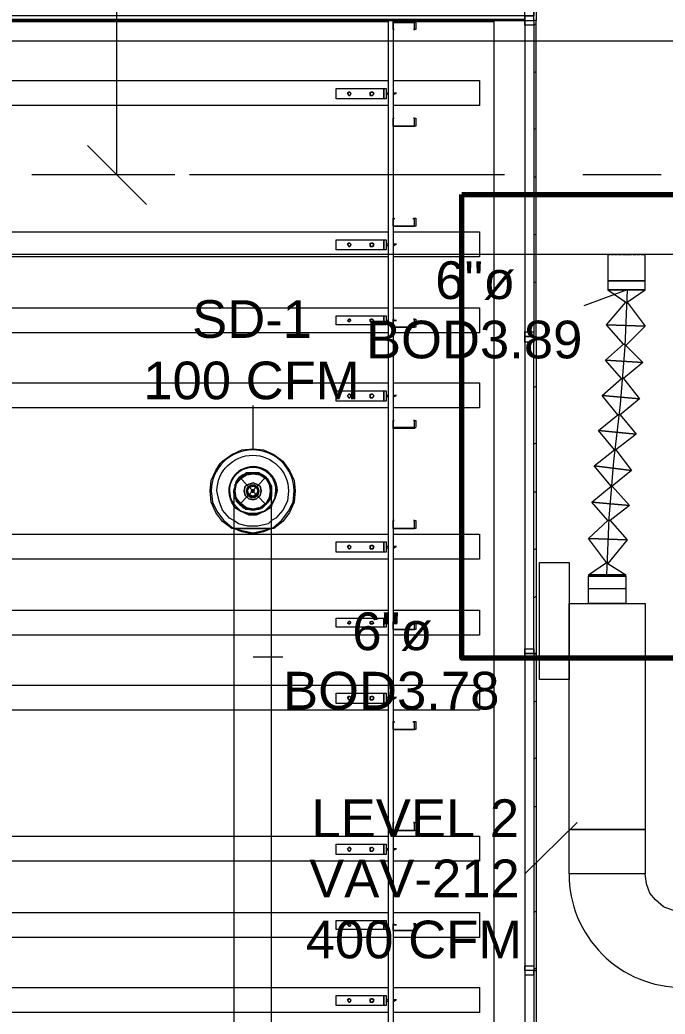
# Model space of a CAD drawing. Header units: metres. Extents: x -2 to 237, y -8 to 52.
# Drawn here: x 19.078 to 21.683, y 38.845 to 42.858 of the extents above; entities that cross this region are included whole.
import ezdxf

# ---------------------------------------------------------------- set-up
doc = ezdxf.new("R2010")
doc.units = ezdxf.units.M
doc.layers.add('HVAC - Ductos', color=5, linetype='Continuous', lineweight=0)
doc.layers.add('PDF2_Text', color=7, linetype='Continuous', lineweight=0)
doc.layers.add('PDF2_Geometry', color=7, linetype='Continuous', lineweight=0, true_color=0xaaaaaa)
doc.styles.add('PDF Helvetica', font='')
doc.styles.get('PDF Helvetica').set_extended_font_data('Helvetica')

msp = doc.modelspace()

# ---------------------------------------------------------------- linework, layer by layer
at = {"layer": 'HVAC - Ductos', "lineweight": 0}
for points in [[(19.704, 42.232), (19.4701, 42.232), (19.4701, 44.5664)], [(19.3509, 42.3513), (19.4701, 42.232), (19.5894, 42.1128)], [(19.4701, 42.232), (19.2317, 42.232)], [(21.4515, 41.9109), (21.4515, 41.8054), (21.456, 41.8054), (21.4606, 41.8054), (21.4743, 41.8054), (21.4881, 41.8054), (21.511, 41.8054), (21.5294, 41.8054), (21.5477, 41.8054), (21.5661, 41.8054), (21.5844, 41.8054), (21.5936, 41.8054), (21.6028, 41.8054), (21.6028, 41.9109)], [(21.456, 41.9109), (21.4606, 41.9109)], [(21.4652, 41.9109), (21.4698, 41.9109), (21.4743, 41.9109)], [(21.4789, 41.9109), (21.4881, 41.9109)], [(21.4927, 41.9109), (21.4973, 41.9109), (21.5064, 41.9109)], [(21.511, 41.9109), (21.5294, 41.9109), (21.5477, 41.9109)], [(21.5523, 41.9109), (21.5615, 41.9109), (21.5661, 41.9109)], [(21.5706, 41.9109), (21.5752, 41.9109), (21.5798, 41.9109)], [(21.5844, 41.9109), (21.589, 41.9109), (21.5936, 41.9109), (21.5982, 41.9109)], [(21.5294, 41.7183), (21.6028, 41.622), (21.4469, 41.6266), (21.5248, 41.7183), (21.5294, 41.7183), (21.6028, 41.7688), (21.6028, 41.8054), (21.5936, 41.8054), (21.5844, 41.8054), (21.5661, 41.8054), (21.5477, 41.8054), (21.5294, 41.8054), (21.511, 41.8054), (21.4881, 41.8054), (21.4743, 41.8054), (21.4606, 41.8054), (21.456, 41.8054), (21.4515, 41.8054), (21.4515, 41.7688), (21.6028, 41.7688), (21.4515, 41.7688), (21.5248, 41.7183)], [(21.5294, 41.7688), (21.3551, 41.7045)], [(21.5294, 41.7688), (21.5202, 41.5394), (21.5018, 41.3055), (21.4743, 41.0763), (21.456, 40.8469), (21.4469, 40.6176)], [(21.5248, 41.544), (21.5936, 41.4752), (21.4423, 41.4844), (21.5156, 41.5486), (21.4469, 41.6266), (21.6028, 41.622), (21.5248, 41.544), (21.5156, 41.5486)], [(21.5156, 41.4111), (21.5798, 41.3285), (21.4285, 41.3423), (21.5064, 41.4111), (21.4423, 41.4844), (21.5936, 41.4752), (21.5156, 41.4111), (21.5064, 41.4111)], [(21.5018, 41.2643), (21.5661, 41.1863), (21.4147, 41.2), (21.4927, 41.2643), (21.4285, 41.3423), (21.5798, 41.3285), (21.5018, 41.2643), (21.4927, 41.2643)], [(20.0205, 41.1267), (20.0205, 41.301)], [(21.4835, 41.1221), (21.5477, 41.0395), (21.3964, 41.0579), (21.4789, 41.1221), (21.4147, 41.2), (21.5661, 41.1863), (21.4835, 41.1221), (21.4789, 41.1221)], [(21.4698, 40.9754), (21.5386, 40.8974), (21.3872, 40.9111), (21.4652, 40.9754), (21.3964, 41.0579), (21.5477, 41.0395), (21.4698, 40.9754), (21.4652, 40.9754)], [(19.9425, 40.9478), (19.9471, 40.9341), (19.9517, 40.9157), (19.9655, 40.902), (19.9563, 40.9203), (19.9471, 40.9386), (19.9471, 40.957), (19.9471, 40.9754), (19.9563, 40.9937), (19.9655, 41.0075), (19.9838, 41.0212), (19.9976, 41.0258), (20.0205, 41.0304), (20.0388, 41.0258), (20.0572, 41.0212), (20.071, 41.0075), (20.0848, 40.9937), (20.0893, 40.9754), (20.0939, 40.957), (20.0893, 40.9386), (20.0848, 40.9203), (20.071, 40.902)], [(19.9425, 40.957), (19.9425, 40.9478), (19.9425, 40.9295), (19.9425, 40.902), (19.9425, 40.8653), (19.9425, 40.824), (19.9425, 40.8056), (19.9471, 40.8056), (19.9517, 40.8056), (19.9655, 40.8056), (19.9792, 40.8056), (19.9976, 40.8056), (20.0205, 40.8056), (20.0388, 40.8056), (20.0572, 40.8056), (20.071, 40.8056), (20.0848, 40.8056), (20.0939, 40.8056), (20.0939, 40.8469), (20.0939, 40.8882), (20.0939, 40.9203), (20.0939, 40.9432), (20.0939, 40.957), (20.0939, 40.9478), (20.0939, 40.957), (20.0939, 40.9754), (20.0848, 40.9937), (20.071, 41.0121), (20.0572, 41.0212), (20.048, 41.0258), (20.0526, 41.0258)], [(19.9517, 40.9891), (19.9655, 41.0075), (19.9884, 41.0212)], [(19.9884, 41.0258), (19.993, 41.0258)], [(19.993, 41.0258), (20.0205, 41.0304), (20.0434, 41.0258), (20.048, 41.0258), (20.0434, 41.0258)], [(20.048, 41.0258), (20.0572, 41.0212), (20.071, 41.0121), (20.0848, 40.9937), (20.0939, 40.9754), (20.0939, 40.957)], [(20.048, 41.0212), (20.071, 41.0075), (20.0848, 40.9891)], [(19.9471, 40.9799), (19.9471, 40.9845)], [(19.9517, 40.9295), (19.9471, 40.957), (19.9517, 40.9799)], [(20.0893, 40.9845), (20.0893, 40.9799)], [(20.0893, 40.9799), (20.0939, 40.957), (20.0893, 40.9295), (20.0893, 40.9249)], [(20.0939, 40.9478), (20.0939, 40.9341), (20.0848, 40.9157), (20.071, 40.902), (20.048, 40.8882)], [(19.9655, 40.9066), (19.9517, 40.9249), (19.9471, 40.9249), (19.9471, 40.9295)], [(19.9655, 40.902), (19.9792, 40.8882), (19.9976, 40.8836), (20.0205, 40.879), (20.0388, 40.8836), (20.0572, 40.8882), (20.071, 40.902), (20.0572, 40.8928), (20.0388, 40.8836), (20.0205, 40.8836), (19.9976, 40.8836), (19.9838, 40.8928), (19.9655, 40.902), (19.9884, 40.8882), (19.9884, 40.8836), (19.993, 40.8836)], [(20.0848, 40.9249), (20.071, 40.9066)], [(21.4606, 40.8378), (21.5294, 40.7598), (21.3735, 40.7644), (21.4515, 40.8378), (21.3872, 40.9111), (21.5386, 40.8974), (21.4606, 40.8378), (21.4515, 40.8378)], [(20.0434, 40.8882), (20.0205, 40.8836), (19.993, 40.8882)], [(20.0526, 40.8882), (20.048, 40.8836)], [(20.0939, 40.8378), (20.0802, 40.824), (20.0388, 40.8148), (19.9976, 40.8148), (19.9609, 40.824), (19.9425, 40.8378)], [(20.0939, 38.2373), (20.0939, 40.8056), (20.0848, 40.8056), (20.071, 40.8056), (20.0572, 40.8056), (20.0388, 40.8056), (20.0205, 40.8056), (19.9976, 40.8056), (19.9792, 40.8056), (19.9655, 40.8056), (19.9517, 40.8056), (19.9471, 40.8056), (19.9425, 40.8056), (19.9425, 38.2373)], [(19.9517, 40.8056), (19.9655, 40.8056), (19.9792, 40.8056), (19.9976, 40.8056), (20.0205, 40.8056), (20.0388, 40.8056), (20.0572, 40.8056), (20.071, 40.8056), (20.0848, 40.8056)], [(21.4515, 40.6635), (21.5248, 40.6176), (21.3735, 40.6176), (21.4469, 40.6681), (21.3735, 40.7644), (21.5294, 40.7598), (21.4515, 40.6635), (21.4469, 40.6681)], [(21.3735, 40.6176), (21.3781, 40.6176), (21.3964, 40.6176), (21.4193, 40.6176), (21.4469, 40.6176), (21.4789, 40.6176), (21.5018, 40.6176), (21.5202, 40.6176), (21.5248, 40.6176)], [(21.3735, 40.5626), (21.3826, 40.5626), (21.3964, 40.5626), (21.4101, 40.5626), (21.4285, 40.5626), (21.4469, 40.5626), (21.4698, 40.5626), (21.4881, 40.5626), (21.5018, 40.5626), (21.5156, 40.5626), (21.5202, 40.5626), (21.5248, 40.5626), (21.5202, 40.5626)], [(21.3964, 40.5626), (21.4101, 40.5626), (21.4285, 40.5626), (21.4469, 40.5626), (21.4698, 40.5626), (21.4835, 40.5626), (21.5018, 40.5626)], [(20.0205, 40.2874), (20.1397, 40.2874)], [(21.3276, 39.6178), (21.1167, 39.4114)]]:
    msp.add_lwpolyline(points, dxfattribs=at)
at = {"layer": 'HVAC - Ductos', "color": 5, "lineweight": 0}
msp.add_lwpolyline([(18.9886, 42.7732), (26.2441, 42.7732), (26.2441, 41.9109), (18.9886, 41.9109)], dxfattribs=at)
at = {"layer": 'HVAC - Ductos', "lineweight": 0}
for points in [[(21.4515, 41.7688), (21.456, 41.7688), (21.4606, 41.7688), (21.4743, 41.7688), (21.4881, 41.7688), (21.511, 41.7688), (21.5294, 41.7688), (21.5477, 41.7688), (21.5661, 41.7688), (21.5844, 41.7688), (21.5936, 41.7688), (21.6028, 41.7688), (21.5936, 41.7688), (21.5844, 41.7688), (21.5661, 41.7688), (21.5477, 41.7688), (21.5294, 41.7688), (21.511, 41.7688), (21.4881, 41.7688), (21.4743, 41.7688), (21.4606, 41.7688), (21.456, 41.7688)], [(20.0434, 41.0258), (20.0388, 41.0304), (20.0205, 41.0304), (19.9976, 41.0304), (19.993, 41.0258), (19.9792, 41.0212), (19.9655, 41.0121), (19.9517, 40.9937), (19.9471, 40.9754), (19.9425, 40.957), (19.9425, 40.9478), (19.9425, 40.957), (19.9471, 40.9754), (19.9517, 40.9937), (19.9655, 41.0121), (19.9792, 41.0212), (19.993, 41.0258), (19.9976, 41.0304), (20.0205, 41.0304), (20.0388, 41.0304)], [(19.9517, 40.9845), (19.97, 41.0075), (19.993, 41.0212), (20.0205, 41.0258), (20.048, 41.0212), (20.071, 41.0075), (20.0848, 40.9845), (20.0893, 40.957), (20.0848, 40.9295), (20.071, 40.9066), (20.048, 40.8882), (20.0205, 40.8836), (19.993, 40.8882), (19.97, 40.9066), (19.9517, 40.9295), (19.9471, 40.957)], [(19.9884, 40.9754), (19.9838, 40.957), (19.9884, 40.9754), (20.0022, 40.9845), (20.0205, 40.9891), (20.0342, 40.9845), (20.048, 40.9754), (20.0526, 40.957), (20.048, 40.9754), (20.0342, 40.9845), (20.0205, 40.9891), (20.0022, 40.9845)], [(19.9976, 40.9708), (19.993, 40.957), (19.9976, 40.9708), (20.0114, 40.9799), (20.0251, 40.9799), (20.0388, 40.9708), (20.0434, 40.957), (20.0388, 40.9708), (20.0251, 40.9799), (20.0114, 40.9799)], [(20.0022, 40.9708), (20.0205, 40.9754), (20.0342, 40.9708), (20.0388, 40.957), (20.0342, 40.9432), (20.0205, 40.9341), (20.0022, 40.9432), (19.9976, 40.957)], [(20.048, 40.9386), (20.0526, 40.957), (20.048, 40.9386), (20.0342, 40.9249), (20.0205, 40.9203), (20.0022, 40.9249), (19.9884, 40.9386), (19.9838, 40.957), (19.9884, 40.9386), (20.0022, 40.9249), (20.0205, 40.9203), (20.0342, 40.9249)], [(20.0388, 40.9432), (20.0434, 40.957), (20.0388, 40.9386), (20.0251, 40.9295), (20.0114, 40.9295), (19.9976, 40.9386), (19.993, 40.957), (19.9976, 40.9432), (20.0114, 40.9341), (20.0251, 40.9341)], [(20.0159, 40.9616), (20.0114, 40.957), (20.0159, 40.9616), (20.0205, 40.9616), (20.0251, 40.957), (20.0205, 40.9616)], [(20.0205, 40.9524), (20.0251, 40.957), (20.0205, 40.9524), (20.0159, 40.9524), (20.0114, 40.957), (20.0159, 40.9524)], [(20.0939, 40.8974), (20.1076, 40.9249), (20.1168, 40.957), (20.1076, 40.9249)], [(19.9471, 40.8974), (19.97, 40.8744), (20.0022, 40.8653), (20.0342, 40.8653), (20.0664, 40.8744), (20.0893, 40.8974), (20.0939, 40.902), (20.0893, 40.8974), (20.0664, 40.8744), (20.0342, 40.8653), (20.0022, 40.8653), (19.97, 40.8744), (19.9471, 40.8974), (19.9425, 40.902)], [(20.0939, 40.8928), (20.0664, 40.8744), (20.0342, 40.8607), (20.0022, 40.8607), (19.97, 40.8744), (19.9425, 40.8928), (19.9425, 40.8974), (19.9425, 40.8928), (19.97, 40.8744), (20.0022, 40.8607), (20.0342, 40.8607), (20.0664, 40.8744), (20.0939, 40.8928), (20.0939, 40.8974)], [(20.0618, 40.7919), (20.0205, 40.7827), (19.9746, 40.7919), (19.9425, 40.8056), (19.9746, 40.7965), (20.0205, 40.7873), (20.0618, 40.7965), (20.0939, 40.8056)], [(21.1763, 40.6681), (21.2955, 40.6681), (21.2955, 40.1957), (21.1763, 40.1957)], [(21.3735, 40.5626), (21.3735, 40.613), (21.3781, 40.613), (21.3964, 40.613), (21.4193, 40.613), (21.4469, 40.613), (21.4789, 40.613), (21.5018, 40.613), (21.5156, 40.613), (21.5248, 40.613), (21.5248, 40.6176), (21.5202, 40.6176), (21.5018, 40.6176), (21.4789, 40.6176), (21.4469, 40.6176), (21.4193, 40.6176), (21.3964, 40.6176), (21.3781, 40.6176), (21.3735, 40.6176), (21.3735, 40.613), (21.3781, 40.613), (21.3964, 40.613), (21.4193, 40.613), (21.4469, 40.613), (21.4789, 40.613), (21.5018, 40.613), (21.5156, 40.613), (21.5248, 40.613), (21.5248, 40.5626), (21.5248, 40.503), (21.5156, 40.503), (21.5064, 40.503), (21.4973, 40.503), (21.4835, 40.503), (21.4652, 40.503), (21.4469, 40.503), (21.4285, 40.503), (21.4101, 40.503), (21.3964, 40.503), (21.3826, 40.503), (21.3735, 40.503)], [(21.5248, 40.613), (21.5202, 40.613), (21.511, 40.613), (21.5018, 40.613), (21.4835, 40.613), (21.4698, 40.613), (21.4469, 40.613), (21.4285, 40.613), (21.4101, 40.613), (21.3964, 40.613), (21.3826, 40.613), (21.3781, 40.613), (21.3735, 40.613), (21.3781, 40.613), (21.3826, 40.613), (21.3964, 40.613), (21.4101, 40.613), (21.4285, 40.613), (21.4469, 40.613), (21.4698, 40.613), (21.4835, 40.613), (21.5018, 40.613), (21.511, 40.613), (21.5202, 40.613)], [(21.6028, 40.503), (21.6028, 39.5903), (21.2955, 39.5903), (21.2955, 40.503)]]:
    msp.add_lwpolyline(points, close=True, dxfattribs=at)
for points in [[(19.8508, 40.957), (19.8554, 40.9111), (19.8737, 40.8744), (19.9013, 40.8378), (19.9334, 40.8102), (19.9425, 40.8056), (19.9334, 40.8056), (19.8967, 40.8332), (19.8691, 40.8699), (19.8508, 40.9111), (19.8462, 40.957), (19.8508, 40.9983), (19.8691, 41.0395), (19.8875, 41.0671), (19.8967, 41.0763), (19.9334, 41.1038), (19.9746, 41.1221), (20.0205, 41.1267), (20.0618, 41.1221), (20.1031, 41.1038), (20.1397, 41.0763), (20.1673, 41.0395), (20.1856, 40.9983), (20.1902, 40.957), (20.1856, 40.9111), (20.1673, 40.8699), (20.1397, 40.8332), (20.1031, 40.8056), (20.0939, 40.8056), (20.1031, 40.8102), (20.1351, 40.8378), (20.1627, 40.8744), (20.1811, 40.9111), (20.1856, 40.957, 0.986174)], [(20.0939, 40.902), (20.1076, 40.9249), (20.1122, 40.957, 1.397425), (19.9425, 40.902), (19.9288, 40.9249), (19.9242, 40.957), (19.9288, 40.9249), (19.9425, 40.8974, -1.386457), (20.1168, 40.957, 1.017925), (19.9242, 40.957, -1.397442)], [(21.7541, 39.26), (21.7129, 39.2646), (21.6761, 39.2784), (21.644, 39.306), (21.6211, 39.3334), (21.6074, 39.3702), (21.6028, 39.4114), (21.2955, 39.4114), (21.2955, 39.5903), (21.6028, 39.5903), (21.6028, 39.4114), (21.2955, 39.4114, 0.417177), (21.7541, 38.9528)]]:
    msp.add_lwpolyline(points, format="xyb", close=True, dxfattribs=at)
msp.add_lwpolyline([(19.9425, 40.8378), (19.9242, 40.8469), (19.8967, 40.879), (19.8829, 40.9157), (19.8737, 40.957, -0.994123), (20.1627, 40.957), (20.1581, 40.9157), (20.1397, 40.879), (20.1122, 40.8469), (20.0939, 40.8378)], format="xyb", dxfattribs=at)
at = {"layer": 'PDF2_Geometry', "lineweight": 0}
for points in [[(17.3146, 36.5312), (17.3146, 42.8557), (17.3146, 42.8603), (21.1167, 42.8603), (21.1167, 42.8741), (17.3146, 42.8741), (17.3146, 42.8603), (21.1167, 42.8603), (21.1167, 42.8557), (20.5846, 42.8557), (21.1167, 42.8557), (21.1167, 42.9841), (21.1167, 44.3279), (20.9928, 44.3279)], [(21.1167, 44.0573), (21.1533, 44.0573), (21.1533, 44.0757), (21.1167, 44.0757), (21.1167, 44.0573), (21.1533, 44.0573), (21.1533, 42.8741), (21.1167, 42.8741), (21.1167, 42.8557), (21.1533, 42.8557), (21.1533, 42.8373)], [(21.1533, 44.0757), (21.1625, 44.0757), (21.1625, 42.8557), (21.1533, 42.8557), (21.1533, 44.0757), (21.1625, 44.0757), (21.1625, 42.8557), (21.1533, 42.8557), (21.1533, 41.5807), (21.1625, 41.5807), (21.1625, 40.3012), (21.1533, 40.3012), (21.1533, 39.0216), (21.1625, 39.0216), (21.1625, 37.742), (21.1533, 37.742), (21.1533, 36.5312), (21.1167, 36.5312), (21.1167, 36.5129), (21.1533, 36.5129), (21.1167, 36.5129), (21.1167, 35.6324)], [(21.1625, 42.8419), (21.1533, 42.8373), (21.1167, 42.8373), (21.1167, 42.8557), (21.1533, 42.8557), (21.1533, 42.8741), (21.1167, 42.8741), (21.1533, 42.8741), (21.1533, 42.897), (21.1167, 42.897)], [(20.9928, 37.9713), (20.9928, 42.8557), (21.1167, 42.8557), (21.1167, 36.6367)], [(21.1625, 40.3012), (21.1533, 40.3012), (21.1533, 41.5807), (21.1625, 41.5807), (21.1625, 42.8557)], [(21.1625, 42.6493), (21.1533, 42.6447)], [(17.8466, 42.6127), (20.5663, 42.6127)], [(20.5846, 42.6127), (20.9332, 42.6127), (20.9332, 42.5118), (20.5846, 42.5118)], [(20.5479, 42.5622), (20.5479, 42.5667)], [(20.5479, 42.553), (20.5479, 42.5576)], [(20.5663, 42.5622), (20.5571, 42.5622)], [(20.5571, 42.5576), (20.5663, 42.5576)], [(20.5846, 42.5576), (20.5892, 42.5576), (20.5984, 42.5622), (20.5892, 42.5622), (20.5846, 42.5622)], [(20.5892, 42.5622), (20.5892, 42.5576)], [(20.5663, 42.5118), (17.8466, 42.5118)], [(21.1625, 42.42), (21.1533, 42.4154)], [(19.4426, 42.232), (19.1262, 42.232)], [(21.0341, 42.232), (19.7637, 42.232)], [(21.1625, 42.2228), (21.1533, 42.2228)], [(21.667, 42.232), (21.3505, 42.232)], [(17.8466, 42.0027), (20.5663, 42.0027)], [(20.5846, 42.0027), (20.9332, 42.0027), (20.9332, 41.9018), (20.5846, 41.9018)], [(21.1625, 41.9935), (21.1533, 41.9889)], [(20.5479, 41.9522), (20.5479, 41.9568)], [(20.5479, 41.9431), (20.5479, 41.9477)], [(20.5663, 41.9522), (20.5571, 41.9522)], [(20.5571, 41.9477), (20.5663, 41.9477)], [(20.5846, 41.9477), (20.5892, 41.9477), (20.5984, 41.9522), (20.5892, 41.9522), (20.5846, 41.9522)], [(20.5892, 41.9522), (20.5892, 41.9477)], [(20.5663, 41.9018), (17.8466, 41.9018)], [(21.1625, 41.8009), (21.1533, 41.7963)], [(17.8466, 41.6954), (20.5663, 41.6954)], [(20.5846, 41.6954), (20.9332, 41.6954), (20.9332, 41.5945), (20.5846, 41.5945)], [(20.5846, 41.6449), (20.5892, 41.6449), (20.5846, 41.6449)], [(20.5892, 41.6449), (20.5984, 41.6449), (20.5892, 41.6449)], [(20.5663, 41.5945), (17.8466, 41.5945)], [(21.1625, 41.5716), (21.1533, 41.567)], [(17.8466, 41.3927), (20.5663, 41.3927)], [(20.5846, 41.3927), (20.9332, 41.3927), (20.9332, 41.2918), (20.5846, 41.2918)], [(21.1625, 41.3789), (21.1533, 41.3743)], [(20.5479, 41.3423), (20.5479, 41.3469)], [(20.5479, 41.3331), (20.5479, 41.3377)], [(20.5663, 41.3423), (20.5571, 41.3423)], [(20.5571, 41.3377), (20.5663, 41.3377)], [(20.5846, 41.3377), (20.5892, 41.3377), (20.5984, 41.3423), (20.5892, 41.3423), (20.5846, 41.3423)], [(20.5892, 41.3423), (20.5892, 41.3377)], [(20.5663, 41.2918), (17.8466, 41.2918)], [(21.1625, 41.1496), (21.1533, 41.1451)], [(21.1625, 40.9524), (21.1533, 40.9524)], [(17.8466, 40.7827), (20.5663, 40.7827)], [(20.5846, 40.7827), (20.9332, 40.7827), (20.9332, 40.6818), (20.5846, 40.6818)], [(20.5479, 40.7323), (20.5479, 40.7369)], [(20.5663, 40.7323), (20.5571, 40.7323)], [(20.5846, 40.7277), (20.5892, 40.7277), (20.5984, 40.7323), (20.5892, 40.7323), (20.5846, 40.7323)], [(20.5892, 40.7323), (20.5892, 40.7277)], [(20.5479, 40.7231), (20.5479, 40.7277)], [(20.5571, 40.7277), (20.5663, 40.7277)], [(21.1625, 40.7231), (21.1533, 40.7185)], [(20.5663, 40.6818), (17.8466, 40.6818)], [(21.1625, 40.5304), (21.1533, 40.5259)], [(17.8466, 40.4755), (20.5663, 40.4755)], [(20.5846, 40.4755), (20.9332, 40.4755), (20.9332, 40.3745), (20.5846, 40.3745)], [(20.5663, 40.425), (20.5571, 40.425), (20.5663, 40.425)], [(20.5984, 40.425), (20.5892, 40.425), (20.5984, 40.425)], [(20.5663, 40.3745), (17.8466, 40.3745)], [(21.1533, 40.2966), (21.1625, 40.3012), (21.1625, 39.0216), (21.1533, 39.0216), (21.1167, 39.0216), (21.1167, 39.0032), (21.1533, 39.0032), (21.1533, 39.0216), (21.1167, 39.0216), (21.1167, 39.04), (21.1533, 39.04), (21.1533, 39.0216), (21.1533, 37.742), (21.1625, 37.742)], [(17.8466, 40.1727), (20.5663, 40.1727)], [(20.5846, 40.1727), (20.9332, 40.1727), (20.9332, 40.0719), (20.5846, 40.0719)], [(20.5479, 40.1223), (20.5479, 40.1269)], [(20.5479, 40.1131), (20.5479, 40.1177)], [(20.5663, 40.1223), (20.5571, 40.1223)], [(20.5571, 40.1177), (20.5663, 40.1177)], [(20.5846, 40.1177), (20.5892, 40.1177), (20.5984, 40.1223), (20.5892, 40.1223), (20.5846, 40.1223)], [(20.5892, 40.1223), (20.5892, 40.1177)], [(21.1625, 40.1085), (21.1533, 40.1039)], [(20.5663, 40.0719), (17.8466, 40.0719)], [(21.1625, 39.8792), (21.1533, 39.8747)], [(21.1625, 39.682), (21.1533, 39.682)], [(20.5892, 39.6178), (20.5846, 39.6178)], [(20.5846, 39.6178), (20.5892, 39.6178)], [(17.8466, 39.5628), (20.5663, 39.5628)], [(20.5846, 39.5628), (20.9332, 39.5628), (20.9332, 39.4619), (20.5846, 39.4619)], [(20.5479, 39.5123), (20.5479, 39.5169)], [(20.5479, 39.5031), (20.5479, 39.5077)], [(20.5663, 39.5123), (20.5571, 39.5123)], [(20.5571, 39.5077), (20.5663, 39.5077)], [(20.5846, 39.5077), (20.5892, 39.5077), (20.5984, 39.5123), (20.5892, 39.5123), (20.5846, 39.5123)], [(20.5892, 39.5123), (20.5892, 39.5077)], [(20.5663, 39.4619), (17.8466, 39.4619)], [(21.1625, 39.4527), (21.1533, 39.4481)], [(17.8466, 39.2555), (20.5663, 39.2555)], [(20.5846, 39.2555), (20.9332, 39.2555), (20.9332, 39.1546), (20.5846, 39.1546)], [(21.1625, 39.26), (21.1533, 39.2555)], [(20.5892, 39.2097), (20.5846, 39.2097)], [(20.5846, 39.2097), (20.5892, 39.2097)], [(20.5663, 39.2051), (20.5571, 39.2051), (20.5663, 39.2051)], [(20.5984, 39.2051), (20.5892, 39.2051), (20.5984, 39.2051)], [(20.5663, 39.1546), (17.8466, 39.1546)], [(21.1625, 39.0308), (21.1533, 39.0262)], [(17.8466, 38.9528), (20.5663, 38.9528)], [(20.5846, 38.9528), (20.9332, 38.9528), (20.9332, 38.8519), (20.5846, 38.8519)], [(20.5479, 38.9023), (20.5479, 38.9069)], [(20.5479, 38.8932), (20.5479, 38.8978)], [(20.5663, 38.9023), (20.5571, 38.9023)], [(20.5571, 38.8978), (20.5663, 38.8978)], [(20.5846, 38.8978), (20.5892, 38.8978), (20.5984, 38.9023), (20.5892, 38.9023), (20.5846, 38.9023)], [(20.5892, 38.9023), (20.5892, 38.8978)], [(20.5663, 38.8519), (17.8466, 38.8519)]]:
    msp.add_lwpolyline(points, dxfattribs=at)
for points in [[(17.8466, 42.8557), (20.5663, 42.8557)], [(20.5663, 37.9713), (20.5663, 42.8557), (17.8466, 42.8557), (20.5663, 42.8557), (20.5846, 42.8557), (20.5846, 37.9713)], [(17.8466, 42.8511), (20.5663, 42.8511)], [(20.5846, 42.8465), (20.5846, 42.8511), (20.6718, 42.8511), (20.6763, 42.8465), (20.6763, 42.819), (20.6672, 42.819), (20.6718, 42.819), (20.6718, 42.8465), (20.5846, 42.8465), (20.5846, 42.819)], [(20.5846, 42.8511), (20.9928, 42.8511)], [(20.5892, 42.819), (20.5846, 42.819)], [(20.5571, 42.5393), (20.5479, 42.5393), (20.3553, 42.5393), (20.3553, 42.5805), (20.5479, 42.5805), (20.5571, 42.5805)], [(20.5479, 42.5393), (20.5479, 42.5805)], [(20.4011, 42.5622), (20.4057, 42.553), (20.4103, 42.553), (20.4149, 42.5576), (20.4149, 42.5622), (20.4103, 42.5667), (20.4057, 42.5667)], [(20.4149, 42.5622), (20.4103, 42.553), (20.4057, 42.553), (20.4011, 42.5622), (20.4057, 42.5667), (20.4103, 42.5667)], [(20.4929, 42.5622), (20.4929, 42.553), (20.5021, 42.553), (20.5067, 42.5576), (20.5067, 42.5622), (20.5021, 42.5667), (20.4975, 42.5667)], [(20.5067, 42.5622), (20.5021, 42.553), (20.4929, 42.553), (20.4929, 42.5622), (20.4929, 42.5667), (20.5021, 42.5667)], [(20.5479, 42.5622), (20.5479, 42.553), (20.5479, 42.5622), (20.5479, 42.5667), (20.5479, 42.5622), (20.5479, 42.553), (20.5479, 42.5622), (20.5479, 42.5667)], [(20.5846, 42.4338), (20.5846, 42.4292), (20.6718, 42.4292), (20.6718, 42.4338), (20.6718, 42.4613), (20.6672, 42.4613), (20.6763, 42.4613), (20.6763, 42.4338), (20.6763, 42.4292), (20.6718, 42.4292), (20.5846, 42.4292), (20.5846, 42.4338), (20.5846, 42.4613)], [(20.5892, 42.4613), (20.5846, 42.4613)], [(20.5892, 42.0577), (20.5892, 42.0531), (20.5846, 42.0531), (20.5846, 42.0256), (20.6718, 42.0256), (20.6718, 42.0531), (20.6672, 42.0531), (20.6672, 42.0577), (20.6763, 42.0577), (20.6763, 42.0256), (20.6718, 42.0256), (20.5846, 42.0256), (20.5846, 42.0577)], [(20.5571, 41.9293), (20.5479, 41.9293), (20.3553, 41.9293), (20.3553, 41.9706), (20.5479, 41.9706), (20.5571, 41.9706)], [(20.4011, 41.9522), (20.4057, 41.9431), (20.4103, 41.9431), (20.4149, 41.9477), (20.4149, 41.9522), (20.4103, 41.9568), (20.4057, 41.9568)], [(20.4149, 41.9522), (20.4103, 41.9431), (20.4057, 41.9431), (20.4011, 41.9522), (20.4057, 41.9568), (20.4103, 41.9568)], [(20.4929, 41.9522), (20.4929, 41.9431), (20.5021, 41.9431), (20.5067, 41.9477), (20.5067, 41.9522), (20.5021, 41.9568), (20.4975, 41.9568)], [(20.5067, 41.9522), (20.5021, 41.9431), (20.4929, 41.9431), (20.4929, 41.9522), (20.4929, 41.9568), (20.5021, 41.9568)], [(20.5479, 41.9293), (20.5479, 41.9706)], [(20.5479, 41.9522), (20.5479, 41.9431), (20.5479, 41.9522), (20.5479, 41.9568), (20.5479, 41.9522), (20.5479, 41.9431), (20.5479, 41.9522), (20.5479, 41.9568)], [(20.5571, 41.6266), (20.5479, 41.6266), (20.3553, 41.6266), (20.3553, 41.6633), (20.5479, 41.6633), (20.5571, 41.6633)], [(20.5479, 41.6266), (20.5479, 41.6633)], [(20.4011, 41.6449), (20.4057, 41.6403), (20.4103, 41.6403), (20.4149, 41.6449), (20.4103, 41.6495), (20.4057, 41.6495)], [(20.4149, 41.6449), (20.4103, 41.6403), (20.4057, 41.6403), (20.4011, 41.6449), (20.4057, 41.6495), (20.4103, 41.6495)], [(20.4929, 41.6449), (20.4929, 41.6403), (20.5021, 41.6403), (20.5067, 41.6449), (20.5021, 41.6495), (20.4975, 41.6495)], [(20.5067, 41.6449), (20.5021, 41.6403), (20.4929, 41.6403), (20.4929, 41.6449), (20.4929, 41.6495), (20.5021, 41.6495)], [(20.5479, 41.6449), (20.5479, 41.6403), (20.5479, 41.6449), (20.5479, 41.6495), (20.5479, 41.6449), (20.5479, 41.6403), (20.5479, 41.6449), (20.5479, 41.6495)], [(20.5571, 41.6449), (20.5663, 41.6449)], [(20.5846, 41.6174), (20.6718, 41.6174), (20.6718, 41.6495), (20.6672, 41.6495), (20.6763, 41.6495), (20.6763, 41.6174), (20.6718, 41.6174), (20.5846, 41.6174), (20.5846, 41.6495)], [(20.5892, 41.6495), (20.5846, 41.6495)], [(21.1167, 41.5991), (21.1533, 41.5991), (21.1533, 41.5807), (21.1167, 41.5807)], [(21.1167, 41.5807), (21.1533, 41.5807), (21.1533, 41.5578), (21.1167, 41.5578)], [(20.5571, 41.3193), (20.5479, 41.3193), (20.3553, 41.3193), (20.3553, 41.3606), (20.5479, 41.3606), (20.5571, 41.3606)], [(20.4011, 41.3423), (20.4057, 41.3331), (20.4103, 41.3331), (20.4149, 41.3377), (20.4149, 41.3423), (20.4103, 41.3469), (20.4057, 41.3469)], [(20.4149, 41.3423), (20.4103, 41.3331), (20.4057, 41.3331), (20.4011, 41.3423), (20.4057, 41.3469), (20.4103, 41.3469)], [(20.4929, 41.3423), (20.4929, 41.3331), (20.5021, 41.3331), (20.5067, 41.3377), (20.5067, 41.3423), (20.5021, 41.3469), (20.4975, 41.3469)], [(20.5067, 41.3423), (20.5021, 41.3331), (20.4929, 41.3331), (20.4929, 41.3423), (20.4929, 41.3469), (20.5021, 41.3469)], [(20.5479, 41.3193), (20.5479, 41.3606)], [(20.5479, 41.3423), (20.5479, 41.3331), (20.5479, 41.3423), (20.5479, 41.3469), (20.5479, 41.3423), (20.5479, 41.3331), (20.5479, 41.3423), (20.5479, 41.3469)], [(20.5846, 41.2138), (20.6718, 41.2138), (20.6718, 41.2414), (20.6672, 41.2414), (20.6763, 41.2414), (20.6763, 41.2138), (20.6718, 41.2092), (20.5846, 41.2092), (20.5846, 41.2138), (20.5846, 41.2414)], [(20.5892, 41.2414), (20.5846, 41.2414)], [(20.5846, 40.8056), (20.6718, 40.8056), (20.6718, 40.8378), (20.6672, 40.8378), (20.6763, 40.8378), (20.6763, 40.8056), (20.6718, 40.8056), (20.5846, 40.8056), (20.5846, 40.8378)], [(20.5892, 40.8378), (20.5846, 40.8378)], [(20.5571, 40.7093), (20.5479, 40.7093), (20.3553, 40.7093), (20.3553, 40.7507), (20.5479, 40.7507), (20.5571, 40.7507)], [(20.4149, 40.7323), (20.4103, 40.7369), (20.4057, 40.7369), (20.4011, 40.7323), (20.4057, 40.7231), (20.4103, 40.7231), (20.4149, 40.7277)], [(20.4011, 40.7323), (20.4057, 40.7369), (20.4103, 40.7369), (20.4149, 40.7323), (20.4103, 40.7231), (20.4057, 40.7231)], [(20.5067, 40.7323), (20.5021, 40.7369), (20.4975, 40.7369), (20.4929, 40.7323), (20.4929, 40.7231), (20.5021, 40.7231), (20.5067, 40.7277)], [(20.4929, 40.7323), (20.4929, 40.7369), (20.5021, 40.7369), (20.5067, 40.7323), (20.5021, 40.7231), (20.4929, 40.7231)], [(20.5479, 40.7093), (20.5479, 40.7507)], [(20.5479, 40.7323), (20.5479, 40.7369), (20.5479, 40.7323), (20.5479, 40.7231), (20.5479, 40.7323), (20.5479, 40.7369), (20.5479, 40.7323), (20.5479, 40.7231)], [(20.5571, 40.4067), (20.5479, 40.4067), (20.3553, 40.4067), (20.3553, 40.4433), (20.5479, 40.4433), (20.5571, 40.4433)], [(20.4149, 40.425), (20.4103, 40.4296), (20.4057, 40.4296), (20.4011, 40.425), (20.4057, 40.4204), (20.4103, 40.4204)], [(20.4011, 40.425), (20.4057, 40.4296), (20.4103, 40.4296), (20.4149, 40.425), (20.4103, 40.4204), (20.4057, 40.4204)], [(20.5067, 40.425), (20.5021, 40.4296), (20.4975, 40.4296), (20.4929, 40.425), (20.4929, 40.4204), (20.5021, 40.4204)], [(20.4929, 40.425), (20.4929, 40.4296), (20.5021, 40.4296), (20.5067, 40.425), (20.5021, 40.4204), (20.4929, 40.4204)], [(20.5479, 40.4067), (20.5479, 40.4433)], [(20.5479, 40.425), (20.5479, 40.4296), (20.5479, 40.425), (20.5479, 40.4204), (20.5479, 40.425), (20.5479, 40.4296), (20.5479, 40.425), (20.5479, 40.4204)], [(20.5846, 40.4021), (20.5846, 40.3975), (20.6718, 40.3975), (20.6718, 40.4021), (20.6718, 40.4296), (20.6672, 40.4296), (20.6763, 40.4296), (20.6763, 40.4021), (20.6763, 40.3975), (20.6718, 40.3975), (20.5846, 40.3975), (20.5846, 40.4021), (20.5846, 40.4296)], [(20.5892, 40.4296), (20.5846, 40.4296)], [(20.5892, 40.425), (20.5846, 40.425)], [(21.1167, 40.3196), (21.1533, 40.3196), (21.1533, 40.3012), (21.1167, 40.3012)], [(21.1167, 40.3012), (21.1533, 40.3012), (21.1533, 40.2828), (21.1167, 40.2828)], [(20.5571, 40.0993), (20.5479, 40.0993), (20.3553, 40.0993), (20.3553, 40.1407), (20.5479, 40.1407), (20.5571, 40.1407)], [(20.5479, 40.0993), (20.5479, 40.1407)], [(20.4149, 40.1223), (20.4103, 40.1269), (20.4057, 40.1269), (20.4011, 40.1223), (20.4057, 40.1131), (20.4103, 40.1131), (20.4149, 40.1177)], [(20.4011, 40.1223), (20.4057, 40.1269), (20.4103, 40.1269), (20.4149, 40.1223), (20.4103, 40.1131), (20.4057, 40.1131)], [(20.5067, 40.1223), (20.5021, 40.1269), (20.4975, 40.1269), (20.4929, 40.1223), (20.4929, 40.1131), (20.5021, 40.1131), (20.5067, 40.1177)], [(20.4929, 40.1223), (20.4929, 40.1269), (20.5021, 40.1269), (20.5067, 40.1223), (20.5021, 40.1131), (20.4929, 40.1131)], [(20.5479, 40.1223), (20.5479, 40.1269), (20.5479, 40.1223), (20.5479, 40.1131), (20.5479, 40.1223), (20.5479, 40.1269), (20.5479, 40.1223), (20.5479, 40.1131)], [(20.5892, 40.026), (20.5892, 40.0214), (20.5846, 40.0214), (20.5846, 39.9939), (20.6718, 39.9939), (20.6718, 40.0214), (20.6672, 40.0214), (20.6672, 40.026), (20.6763, 40.026), (20.6763, 39.9939), (20.6718, 39.9939), (20.5846, 39.9939), (20.5846, 40.026)], [(20.5846, 39.5903), (20.5846, 39.5857), (20.6718, 39.5857), (20.6718, 39.5903), (20.6718, 39.6178), (20.6672, 39.6178), (20.6763, 39.6178), (20.6763, 39.5903), (20.6763, 39.5857), (20.6718, 39.5857), (20.5846, 39.5857), (20.5846, 39.5903), (20.5846, 39.6178)], [(20.5892, 39.6178), (20.5846, 39.6178)], [(20.5846, 39.5903), (20.5846, 39.5857), (20.6718, 39.5857), (20.6718, 39.5903), (20.6718, 39.6178), (20.6672, 39.6178), (20.6763, 39.6178), (20.6763, 39.5903), (20.6763, 39.5857), (20.6718, 39.5857), (20.5846, 39.5857), (20.5846, 39.5903), (20.5846, 39.6178)], [(20.5571, 39.4894), (20.5479, 39.4894), (20.3553, 39.4894), (20.3553, 39.5307), (20.5479, 39.5307), (20.5571, 39.5307)], [(20.5479, 39.4894), (20.5479, 39.5307)], [(20.4149, 39.5123), (20.4103, 39.5169), (20.4057, 39.5169), (20.4011, 39.5123), (20.4057, 39.5031), (20.4103, 39.5031), (20.4149, 39.5077)], [(20.4011, 39.5123), (20.4057, 39.5169), (20.4103, 39.5169), (20.4149, 39.5123), (20.4103, 39.5031), (20.4057, 39.5031)], [(20.5067, 39.5123), (20.5021, 39.5169), (20.4975, 39.5169), (20.4929, 39.5123), (20.4929, 39.5031), (20.5021, 39.5031), (20.5067, 39.5077)], [(20.4929, 39.5123), (20.4929, 39.5169), (20.5021, 39.5169), (20.5067, 39.5123), (20.5021, 39.5031), (20.4929, 39.5031)], [(20.5479, 39.5123), (20.5479, 39.5169), (20.5479, 39.5123), (20.5479, 39.5031), (20.5479, 39.5123), (20.5479, 39.5169), (20.5479, 39.5123), (20.5479, 39.5031)], [(20.5571, 39.1867), (20.5479, 39.1867), (20.3553, 39.1867), (20.3553, 39.2234), (20.5479, 39.2234), (20.5571, 39.2234)], [(20.4149, 39.2051), (20.4103, 39.2097), (20.4057, 39.2097), (20.4011, 39.2051), (20.4057, 39.2005), (20.4103, 39.2005)], [(20.4011, 39.2051), (20.4057, 39.2097), (20.4103, 39.2097), (20.4149, 39.2051), (20.4103, 39.2005), (20.4057, 39.2005)], [(20.5067, 39.2051), (20.5021, 39.2097), (20.4975, 39.2097), (20.4929, 39.2051), (20.4929, 39.2005), (20.5021, 39.2005)], [(20.4929, 39.2051), (20.4929, 39.2097), (20.5021, 39.2097), (20.5067, 39.2051), (20.5021, 39.2005), (20.4929, 39.2005)], [(20.5479, 39.1867), (20.5479, 39.2234)], [(20.5479, 39.2051), (20.5479, 39.2097), (20.5479, 39.2051), (20.5479, 39.2005), (20.5479, 39.2051), (20.5479, 39.2097), (20.5479, 39.2051), (20.5479, 39.2005)], [(20.5846, 39.1821), (20.6718, 39.1821), (20.6718, 39.2097), (20.6672, 39.2097), (20.6763, 39.2097), (20.6763, 39.1821), (20.6718, 39.1821), (20.5846, 39.1821), (20.5846, 39.2097)], [(20.5892, 39.2097), (20.5846, 39.2097)], [(20.5846, 39.2097), (20.5846, 39.1821), (20.6718, 39.1821), (20.6763, 39.1821), (20.6763, 39.2097), (20.6672, 39.2097), (20.6718, 39.2097), (20.6718, 39.1821), (20.5846, 39.1821), (20.5846, 39.2097), (20.5892, 39.2097)], [(20.5846, 39.1821), (20.6718, 39.1821), (20.6718, 39.2097), (20.6672, 39.2097), (20.6763, 39.2097), (20.6763, 39.1821), (20.6718, 39.1821), (20.5846, 39.1821), (20.5846, 39.2097)], [(20.5892, 39.2051), (20.5846, 39.2051)], [(20.5571, 38.8794), (20.5479, 38.8794), (20.3553, 38.8794), (20.3553, 38.9207), (20.5479, 38.9207), (20.5571, 38.9207)], [(20.4149, 38.9023), (20.4103, 38.9069), (20.4057, 38.9069), (20.4011, 38.9023), (20.4057, 38.8932), (20.4103, 38.8932), (20.4149, 38.8978)], [(20.4011, 38.9023), (20.4057, 38.9069), (20.4103, 38.9069), (20.4149, 38.9023), (20.4103, 38.8932), (20.4057, 38.8932)], [(20.5067, 38.9023), (20.5021, 38.9069), (20.4975, 38.9069), (20.4929, 38.9023), (20.4929, 38.8932), (20.5021, 38.8932), (20.5067, 38.8978)], [(20.4929, 38.9023), (20.4929, 38.9069), (20.5021, 38.9069), (20.5067, 38.9023), (20.5021, 38.8932), (20.4929, 38.8932)], [(20.5479, 38.8794), (20.5479, 38.9207)], [(20.5479, 38.9023), (20.5479, 38.9069), (20.5479, 38.9023), (20.5479, 38.8932), (20.5479, 38.9023), (20.5479, 38.9069), (20.5479, 38.9023), (20.5479, 38.8932)]]:
    msp.add_lwpolyline(points, close=True, dxfattribs=at)
at = {"layer": 'PDF2_Geometry', "color": 232, "lineweight": 70, "true_color": 0xe91e64}
msp.add_lwpolyline([(20.8621, 42.1528), (21.8934, 42.1528), (21.8934, 40.2812), (20.8621, 40.2812)], close=True, dxfattribs=at)
at = {"layer": 'PDF2_Geometry', "color": 8, "lineweight": 0, "true_color": 0x808080}
msp.add_lwpolyline([(20.0802, 41.0029), (20.0434, 41.0304), (19.993, 41.0304), (19.9563, 41.0029), (19.9425, 40.957), (19.9563, 40.9111), (19.993, 40.8836), (20.0434, 40.8836), (20.0802, 40.9111), (20.0939, 40.957)], close=True, dxfattribs=at)
for points in [[(19.9655, 41.0121), (20.071, 40.902)], [(20.071, 41.0121), (19.9655, 40.902)]]:
    msp.add_lwpolyline(points, dxfattribs=at)

# ---------------------------------------------------------------- texts
at = {"layer": 'PDF2_Text', "lineweight": 0, "char_height": 0.15205, "attachment_point": 4, "style": 'PDF Helvetica'}
for s, insert in [('6"ø', (20.7551, 41.8053)), ('SD-1', (19.7737, 41.6494)), ('BOD3.89', (20.4754, 41.5668)), ('100 CFM', (19.5764, 41.4017)), ('6"ø', (20.4203, 40.3881)), ('BOD3.78', (20.1406, 40.1496)), ('LEVEL 2', (20.2552, 39.6359)), ('VAV-212', (20.2461, 39.3929)), ('400 CFM', (20.2323, 39.1452))]:
    msp.add_mtext(s, dxfattribs=dict(at, insert=insert))

doc.saveas('drawing.dxf')
